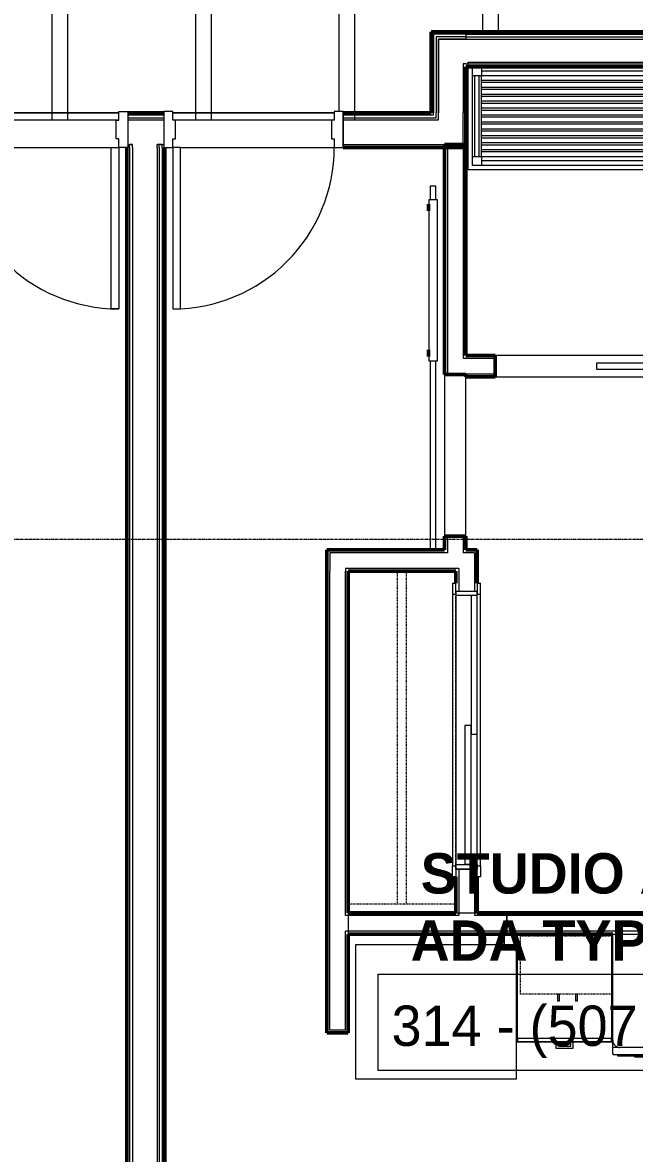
# Model space of a CAD drawing. Header units: inches. Extents: x -4235 to -464, y 9767 to 12347.
# Drawn here: x -2742.2 to -2605.8, y 11398.4 to 11650.4 of the extents above; entities that cross this region are included whole.
import ezdxf

# ---------------------------------------------------------------- set-up
doc = ezdxf.new("R2010")
doc.units = ezdxf.units.IN
doc.header["$MEASUREMENT"] = 0
doc.linetypes.add('Dash', pattern=[0.25, 0.125, -0.125])
doc.linetypes.add('Grid Line 1_2_', pattern=[0.8749999999999999, 0.4999999999999999, -0.125, 0.125, -0.125])
for name, color, linetype, lineweight in [('0-1', 7, 'Continuous', 5), ('0-2', 10, 'Continuous', 9), ('A-AREA-IDEN', 2, 'Continuous', 9), ('A-DETL-MBND', 5, 'Continuous', 9), ('A-DOOR-1', 10, 'Continuous', 9), ('A-DOOR-2', 50, 'Continuous', 20), ('A-DOOR-4', 7, 'Continuous', 50), ('A-DOOR-FRAM-1', 10, 'Continuous', 9), ('A-DOOR-FRAM-3', 50, 'Continuous', 20), ('A-ROOF-1', 132, 'Continuous', 9), ('A-WALL-1', 7, 'Continuous', 50), ('A-WALL-2', 250, 'Continuous', 13), ('A-WALL-3', 10, 'Continuous', 9), ('A-WALL-4', 254, 'Continuous', 9), ('A-WALL-5', 113, 'Continuous', 9), ('I-WALL-1', 7, 'Continuous', 50), ('I-WALL-2', 10, 'Continuous', 9), ('I-WALL-3', 254, 'Continuous', 9), ('Q-CASE-1', 10, 'Continuous', 9), ('Q-CASE-2', 254, 'Continuous', 9), ('Q-CASE-3', 254, 'Dash', 9), ('Q-CASE-4', 10, 'Dash', 9), ('Q-CASE-HDLN-1', 10, 'Dash', 9), ('Q-CASE-HDLN-2', 254, 'Dash', 9), ('Q-SPCQ-1', 10, 'Continuous', 9), ('S-BEAM', 12, 'Continuous', 9), ('S-GRID-1', 1, 'Grid Line 1_2_', 9)]:
    doc.layers.add(name, color=color, linetype=linetype, lineweight=lineweight)
doc.styles.add('Century Gothic', font='ufonts.com_century-gothic.ttf', dxfattribs={"height": 8.999999999999991})
doc.styles.add('Century Gothic_B', font='GOTHICB.TTF', dxfattribs={"height": 8.999999999999991})

# ---------------------------------------------------------------- blocks, each defined once
blk = doc.blocks.new('POCKET - FLUSH - 2-10 x 6-8-2882530-BACKGROUND - RCP - 3RD FLOOR')
at = {"layer": 'A-DOOR-2'}
for p, q in [((-39.66666666666676, -0.7499999999999999), (-39.66666666666676, 0.7499999999999999)), ((-39.66666666666676, 0.7499999999999999), (-5.666666666666763, 0.7499999999999999)), ((-5.666666666666763, 0.7499999999999999), (-5.666666666666763, -0.7499999999999999)), ((-5.666666666666763, -0.7499999999999999), (-39.66666666666676, -0.7499999999999999))]:
    blk.add_line(p, q, dxfattribs=at)
blk = doc.blocks.new('SLIDING - FLUSH - 5-0 x 6-8-3203585-BACKGROUND - RCP - 3RD FLOOR')
at = {"layer": 'A-DOOR-1'}
for p, q in [((-32.75000000000011, 2.250000000000026), (-32.75000000000011, 3.000000000000026)), ((-30.25000000000011, 3.000000000000027), (-32.75000000000011, 3.000000000000027)), ((30.24999999999988, 2.999999999999741), (-30.25000000000011, 2.999999999999741)), ((-30.25000000000012, 3.000000000000025), (-30.25000000000012, 2.250000000000026)), ((30.24999999999989, 2.250000000000026), (30.24999999999989, 3.000000000000026)), ((30.24999999999988, 3.000000000000026), (32.74999999999988, 3.000000000000026)), ((32.74999999999988, 3.000000000000026), (32.74999999999988, 2.250000000000026)), ((-32.75000000000011, 2.250000000000026), (-30.25000000000011, 2.250000000000026)), ((0.9999999999999057, 2.250000000000026), (-30.00000000000012, 2.250000000000026)), ((-30.00000000000012, 2.250000000000026), (-30.00000000000012, 0.8750000000000002)), ((-30.00000000000012, 0.8750000000000002), (0.9999999999999057, 0.8750000000000002)), ((29.99999999999989, 0.8750000000000002), (-1.000000000000092, 0.8750000000000002)), ((-1.000000000000095, 0.8750000000000002), (-1.000000000000095, -0.4999999999999985)), ((0.9999999999999057, 2.250000000000026), (0.9999999999999057, 0.8750000000000002)), ((29.99999999999989, 0.8750000000000002), (29.99999999999989, -0.4999999999999985)), ((32.74999999999988, 2.250000000000026), (30.24999999999988, 2.250000000000026)), ((-32.75000000000009, -3.250000000038348), (-32.75000000000009, -2.500000000038348)), ((-30.25000000000008, -2.500000000038153), (-32.75000000000009, -2.500000000038137)), ((-30.25000000000009, -2.500000000038349), (-30.25000000000009, -3.250000000038348)), ((-1.000000000000095, -0.4999999999999985), (29.99999999999989, -0.4999999999999985)), ((30.2499999999999, -2.500000000038544), (32.7499999999999, -2.50000000003856)), ((30.2499999999999, -3.250000000038544), (30.24999999999991, -2.500000000038544)), ((32.7499999999999, -2.50000000003856), (32.7499999999999, -3.25000000003856)), ((-32.7500000000001, -3.250000000038137), (-30.25000000000009, -3.250000000038153)), ((-30.25000000000009, -3.250000000038634), (30.2499999999999, -3.250000000038829)), ((32.7499999999999, -3.25000000003856), (30.2499999999999, -3.250000000038544))]:
    blk.add_line(p, q, dxfattribs=at)
at = {"layer": 'A-DOOR-FRAM-1'}
for p, q in [((-30.00000000000009, 2.249999999999958), (-31.00000000000009, 2.249999999999958)), ((-31.0000000000001, -2.500000000038503), (-31.0000000000001, 2.249999999999958)), ((-30.00000000000008, 2.249999999999958), (-30.00000000000008, -2.500000000038503)), ((29.99999999999988, 2.249999999999674), (1.000000000000236, 2.249999999999674)), ((29.99999999999988, -2.500000000038503), (29.99999999999988, 2.249999999999958)), ((29.99999999999988, 2.249999999999958), (30.9999999999999, 2.249999999999958)), ((30.9999999999999, 2.249999999999958), (30.9999999999999, -2.500000000038503)), ((-31.0000000000001, -2.500000000038503), (-30.00000000000008, -2.500000000038503)), ((-30.00000000000008, -2.500000000038788), (29.99999999999988, -2.500000000038788)), ((30.9999999999999, -2.500000000038503), (29.99999999999988, -2.500000000038503))]:
    blk.add_line(p, q, dxfattribs=at)
blk = doc.blocks.new('Refrigerator_-_Side-by-Side_6047 - 36_ X 30_-1372843-BACKGROUND - RCP - 3RD FLOOR')
at = {"layer": 'Q-SPCQ-1'}
for p, q in [((-17.87500000000018, 15.57779639811608), (17.87499999999981, 15.57779639811608)), ((-17.87500000000018, -14.42220360188391), (-17.87500000000018, 15.57779639811609)), ((17.8749999999998, 15.57779639811608), (17.8749999999998, -14.42220360188391)), ((17.87499999999981, -14.42220360188391), (-17.87500000000018, -14.42220360188391))]:
    blk.add_line(p, q, dxfattribs=at)
blk = doc.blocks.new('Dishwasher_15404 - 34_ counter-547918-BACKGROUND - RCP - 3RD FLOOR')
at = {"layer": 'Q-SPCQ-1'}
for p, q in [((3.730349362740525e-14, 23.99999999999991), (23.67519685039361, 23.99999999999991)), ((3.730349362740525e-14, -7.194245199570974e-14), (3.730349362740525e-14, 23.99999999999991)), ((23.6751968503936, 23.9999999999999), (25.24999999999998, 23.9999999999999)), ((25.24999999999998, 23.9999999999999), (26.6781496062992, 23.9999999999999)), ((25.24999999999998, 23.9999999999999), (25.24999999999998, 22.42519685039366)), ((26.87499999999998, 23.80314960629911), (26.87499999999998, 0.1968503937007539)), ((26.87500000000006, 22.90706818605364), (27.12499999999999, 22.90706818605364)), ((27.125, 21.39104740546477), (27.12499999999999, 22.90706818605365)), ((25.24999999999991, 22.42519685039354), (25.24999999999998, 1.574803149606319)), ((27.125, 20.18586276964277), (27.125, 21.39104740546478)), ((27.125, 20.28389361914477), (27.375, 20.28389361914477)), ((27.12499999999997, 3.814150824150273), (27.125, 20.18586276964278)), ((27.375, 19.6933424380424), (27.375, 20.28389361914477)), ((27.125, 19.6933424380424), (27.375, 19.6933424380424)), ((27.125, 19.10279125694004), (27.375, 19.10279125694004)), ((27.12499999999999, 18.51224007583767), (27.375, 18.51224007583767)), ((27.12499999999999, 17.92168889473531), (27.375, 17.92168889473531)), ((27.375, 18.51224007583767), (27.375, 19.10279125694004)), ((27.37499999999999, 17.33113771363295), (27.375, 17.92168889473531)), ((27.12499999999999, 17.33113771363295), (27.375, 17.33113771363295)), ((27.12499999999999, 16.74058653253059), (27.375, 16.74058653253059)), ((27.12499999999999, 16.15003535142823), (27.375, 16.15003535142822)), ((27.37499999999999, 16.15003535142822), (27.37499999999999, 16.74058653253059)), ((27.37499999999573, 6.79254567112378), (27.12499999999579, 6.79254567112378)), ((27.37499999999998, 5.808293702608283), (27.37499999999998, 6.792545671112208)), ((27.37499999999998, 4.824041734104337), (27.37499999999998, 5.808293702608276)), ((27.12499999999579, 4.824041734116014), (27.37499999999573, 4.824041734116014)), ((27.12499999999997, 2.60896618832828), (27.12499999999997, 3.814150824150272)), ((27.12499999999996, 1.092945407739353), (27.12499999999997, 2.608966188328274)), ((23.6751968503936, 2.031708135064075e-14), (3.730349362740525e-14, -7.061018436615955e-14)), ((25.24999999999998, 1.574803149606052), (25.24999999999998, -1.845173183099846e-13)), ((26.87499999999988, 1.092945407739353), (27.12499999999996, 1.092945407739353)), ((25.24999999999998, -1.818527830508842e-13), (23.6751968503936, -1.821020574183062e-13)), ((26.6781496062992, -3.353791435293803e-14), (25.24999999999998, -3.270524708446917e-14))]:
    blk.add_line(p, q, dxfattribs=at)
for centre, radius, start, end in [((23.67519685039361, 22.42519685039354), 1.574803149606301, 359.9999999999992, 89.99999999999967), ((23.67519685039361, 22.42519685039354), 1.574803149606299, 32.07702266500013, 42.33590896442806), ((23.67519685039361, 22.42519685039354), 1.574803149606299, 17.81822845434611, 27.52661292442955), ((23.67519685039361, 22.42519685039354), 1.574803149606298, 359.9999999999979, 13.642452079998), ((26.6781496062992, 23.80314960629911), 0.1968503937007896, 359.9999999999991, 90.00000000000053), ((23.6751968503936, 1.574803149606319), 1.574803149606296, 269.9999999999993, 359.9999999999996), ((23.6751968503936, 1.574803149606316), 1.574803149606298, 317.6640910355642, 327.9229773349443), ((23.6751968503936, 1.574803149606316), 1.574803149606298, 332.4733870756218, 342.18177154567), ((23.6751968503936, 1.574803149606316), 1.574803149606296, 346.3575479200015, 359.9999999999989), ((26.6781496062992, 0.1968503937007539), 0.1968503937007852, 269.9999999999995, 359.9999999999996), ((26.67814960629914, 0.1968503937006185), 0.1968503937007849, 269.9999999999996, 344.9999999999999)]:
    blk.add_arc(centre, radius, start, end, dxfattribs=at)
blk = doc.blocks.new('BARN - FLUSH - 3-0 x 7-0 BARN DOOR-V62-BACKGROUND - RCP - 3RD FLOOR')
at = {"layer": 'A-DOOR-1'}
for p, q in [((-56.99999999998874, -4.322925211095408), (-59.99999999998865, -4.322925211095408)), ((-60.00000000000033, -4.322925211098092), (-60.00000000000033, -4.947925211098085)), ((-60.00000000000033, -4.947925211098092), (-60.00000000000033, -5.572925211098091)), ((-57.00000000000023, -5.822925211099584), (-57.00000000000023, -4.072925211099586)), ((-57.00000000000023, -4.072925211099586), (-21.00000000000023, -4.072925211099586)), ((-21.00000000000023, -4.072925211099586), (-21.00000000000023, -5.822925211099584)), ((21.00000000001168, -4.322925211095238), (-20.99999999998883, -4.322925211095238)), ((20.99999999999988, -4.947925211098089), (20.99999999999988, -4.322925211098092)), ((20.99999999999988, -5.572925211098091), (20.99999999999988, -4.947925211098096)), ((-59.99999999998848, -5.572925211095295), (-56.99999999998874, -5.572925211095295)), ((-21.00000000000023, -5.822925211099584), (-57.00000000000023, -5.822925211099584)), ((-20.99999999998874, -5.572925211095295), (21.00000000001176, -5.572925211095124))]:
    blk.add_line(p, q, dxfattribs=at)
at = {"layer": 'A-DOOR-4'}
for p, q in [((-56.00000000000018, -6.000000000000319), (-56.00000000000018, -5.82292521110002)), ((-54.50000000000018, -6.000000000000319), (-56.00000000000018, -6.000000000000319)), ((-54.50000000000018, -5.82292521109986), (-54.50000000000018, -6.000000000000319)), ((-23.50000000000048, -6.000000000000319), (-23.50000000000048, -5.82292521110002)), ((-22.00000000000048, -6.000000000000319), (-23.50000000000048, -6.000000000000319)), ((-22.00000000000048, -5.82292521109986), (-22.00000000000048, -6.000000000000319))]:
    blk.add_line(p, q, dxfattribs=at)
blk = doc.blocks.new('OD_CW_Closet - OD_CW_Closet-2508933-BACKGROUND - RCP - 3RD FLOOR')
at = {"layer": 'Q-CASE-HDLN-1'}
for p, q in [((0.7377049180327883, 23.99999999999991), (0.7377049180327883, 4.156675004196586e-13)), ((0.7377049180327883, 13.00000000000014), (74.89688450085859, 13.00000000000014)), ((0.7377049180327883, 11.00000000000014), (74.89688450085859, 11.00000000000014)), ((0.7377049180327883, 4.169997680492087e-13), (6.737704919792596, 4.169997680492087e-13)), ((9.237704919792574, 4.169997680492087e-13), (69.73770491979265, 4.169997680492087e-13)), ((72.23770491979263, 4.169997680492087e-13), (74.89688450085859, 4.169997680492087e-13))]:
    blk.add_line(p, q, dxfattribs=at)
at = {"layer": 'Q-CASE-HDLN-2'}
for p, q in [((74.89688450085859, 23.99999999999991), (0.7377049180327829, 23.99999999999991)), ((74.89688450085859, 4.169997680492087e-13), (74.89688450085859, 23.99999999999991))]:
    blk.add_line(p, q, dxfattribs=at)
blk = doc.blocks.new('Base Cabinet 3 Drawer 230 - Base Cabinet 3 Drawer 230 21_-2554957-BACKGROUND - RCP - 3RD FLOOR')
at = {"layer": 'Q-CASE-1'}
for p, q in [((-9.762295081967455, -23.24999999999998), (-9.762295081967455, 7.993605777301189e-14)), ((-9.762295081967455, 7.993605777301189e-14), (11.23770491803254, 7.993605777301189e-14)), ((11.23770491803254, 7.993605777301189e-14), (11.23770491803254, -23.24999999999998)), ((-9.762295081967455, -23.24999999999998), (-9.762295081967455, -23.99999999999998)), ((11.23770491803254, -23.24999999999998), (-9.762295081967457, -23.24999999999998)), ((-9.762295081967455, -23.99999999999998), (11.23770491803254, -23.99999999999998)), ((-0.6379222451228459, -24.00000000000003), (-1.137295081967467, -24.00000000000003)), ((-1.137295081967467, -25.50000000000003), (-1.137295081967465, -24.00000000000003)), ((-0.6379222451228473, -25.00062716315541), (-0.6379222451228459, -24.00000000000003)), ((-0.6379222451228473, -25.00062716315541), (2.113332081187912, -25.0006271631554)), ((2.113332081187912, -25.0006271631554), (2.113332081187913, -24.00000000000003)), ((2.113332081187914, -24.00000000000003), (2.612704918032535, -24.00000000000003)), ((2.612704918032533, -24.00000000000003), (2.612704918032529, -25.50000000000002)), ((11.23770491803254, -23.99999999999998), (11.23770491803254, -23.24999999999998)), ((2.612704918032532, -25.50000000000002), (-1.137295081967469, -25.50000000000003))]:
    blk.add_line(p, q, dxfattribs=at)
blk = doc.blocks.new('300 Series Wall Hung Cabinet_302 - 21_ X 24_-2838688-BACKGROUND - RCP - 3RD FLOOR')
at = {"layer": 'Q-CASE-2'}
for p, q in [((-1.761553985245549, 14.68675565726127), (-2.249999999999733, 14.68675565726127)), ((-2.249999999999733, 14.68675565726127), (-2.249999999999733, 13.18750000003895)), ((-2.249999999999733, 13.18750000003895), (-1.761553985245549, 13.18750000003895)), ((-1.761553985245555, 13.18750000003895), (-1.761553985245555, 14.68675565726127)), ((2.23844601475449, 14.68675565726126), (1.750000000000306, 14.68675565726126)), ((1.750000000000306, 14.68675565726126), (1.750000000000306, 13.18750000003893)), ((1.750000000000306, 13.18750000003893), (2.23844601475449, 13.18750000003893)), ((2.238446014754484, 13.18750000003893), (2.238446014754484, 14.68675565726125))]:
    blk.add_line(p, q, dxfattribs=at)
at = {"layer": 'Q-CASE-3'}
for p, q in [((-10.09999998626051, 13.18750000003897), (10.5000000000002, 13.18750000003897)), ((10.5000000000002, 13.18750000003897), (10.5000000000002, 0.234020205220796))]:
    blk.add_line(p, q, dxfattribs=at)
at = {"layer": 'Q-CASE-4'}
blk.add_line((10.5000000000002, 0.1874999999997868), (-10.09999998622913, 0.1874999999997868), dxfattribs=at)
blk = doc.blocks.new('Bath Vanity - Bath Vanity 60_-V78-BACKGROUND - RCP - 3RD FLOOR')
at = {"layer": 'Q-CASE-1'}
for p, q in [((-29.26229508196731, 0.9954102219830292), (-29.26229508196732, 24.00000000000004)), ((-29.26229508196732, 24.00000000000004), (30.73770491803265, 24.00000000000004)), ((-28.2622950819674, 21.00000000000008), (-28.2622950819674, 23.00000000000007)), ((-28.2622950819674, 23.00000000000007), (-26.26229508196729, 23.00000000000007)), ((-26.26229508196741, 23.00000000000006), (27.73770491803297, 23.00000000000006)), ((-26.26229508196729, 23.00000000000007), (-26.26229508196729, 21.00000000000008)), ((27.73770491803285, 21.00000000000011), (27.73770491803285, 23.00000000000011)), ((27.73770491803285, 23.00000000000011), (29.73770491803275, 23.00000000000011)), ((29.73770491803275, 23.00000000000011), (29.73770491803275, 21.00000000000011)), ((30.73770491803266, 24.00000000000004), (30.73770491803266, 0.9954102218440778)), ((-28.26229508196641, 20.99999999999965), (-28.26229508196641, 2.999999999999567)), ((-26.26229508196729, 21.00000000000008), (-28.2622950819674, 21.00000000000008)), ((-27.7622950819664, 20.99999999999966), (-27.7622950819664, 2.999999999999574)), ((-26.7622950819664, 20.99999999999966), (-26.7622950819664, 2.999999999999574)), ((-26.26229508196741, 21.99999999999996), (27.73770491803297, 21.99999999999996)), ((27.73770491803267, 20.99999999997576), (-26.26229508196636, 20.99999999997576)), ((-26.26229508196639, 20.99999999999965), (-26.26229508196639, 2.999999999999567)), ((27.73770491803287, 20.99999999999721), (27.73770491803287, 2.999999999997132)), ((29.73770491803275, 21.00000000000011), (27.73770491803285, 21.00000000000011)), ((28.23770491803287, 20.99999999999722), (28.23770491803287, 2.999999999997139)), ((29.23770491803288, 20.99999999999722), (29.23770491803288, 2.999999999997139)), ((29.73770491803288, 20.99999999999721), (29.73770491803288, 2.999999999997132)), ((-26.26229508196636, 19.99999999997577), (27.73770491803282, 19.99999999997577)), ((27.73770491803283, 19.45454545452343), (-26.26229508196636, 19.45454545452343)), ((-26.26229508196636, 18.45454545452343), (27.73770491803298, 18.45454545452343)), ((27.73770491803298, 17.9090909090711), (-26.26229508196636, 17.9090909090711)), ((-26.26229508196636, 16.9090909090711), (27.73770491803283, 16.9090909090711)), ((27.73770491803283, 16.36363636361876), (-26.26229508196636, 16.36363636361876)), ((-26.26229508196636, 15.36363636361877), (27.73770491803283, 15.36363636361877)), ((27.73770491803283, 14.81818181816643), (-26.26229508196637, 14.81818181816643)), ((-26.26229508196636, 13.81818181816643), (27.73770491803298, 13.81818181816643)), ((27.73770491803298, 13.2727272727141), (-26.26229508196636, 13.2727272727141)), ((-26.26229508196636, 12.2727272727141), (27.73770491803283, 12.2727272727141)), ((27.73770491803283, 11.72727272726176), (-26.26229508196636, 11.72727272726176)), ((-26.26229508196652, 10.72727272726176), (27.73770491803282, 10.72727272726176)), ((27.73770491803283, 10.18181818180943), (-26.26229508196637, 10.18181818180943)), ((-26.26229508196636, 9.181818181809431), (27.73770491803298, 9.181818181809431)), ((27.73770491803298, 8.636363636357094), (-26.26229508196636, 8.636363636357094)), ((-26.26229508196636, 7.636363636357098), (27.73770491803283, 7.636363636357098)), ((27.73770491803283, 7.09090909090476), (-26.26229508196637, 7.09090909090476)), ((-26.26229508196652, 6.090909090904764), (27.73770491803282, 6.090909090904764)), ((27.73770491803282, 5.545454545452423), (-26.26229508196652, 5.545454545452423)), ((-28.26229508196718, 1.000000000000027), (-28.26229508196718, 3.000000000000022)), ((-28.26229508196718, 3.000000000000022), (-26.26229508196718, 3.000000000000022)), ((-26.26229508196636, 4.545454545452427), (27.73770491803283, 4.545454545452427)), ((27.73770491803298, 4.000000000000091), (-26.26229508196636, 4.000000000000091)), ((-26.26229508196636, 3.000000000000094), (27.7377049180325, 3.000000000000094)), ((-26.26229508196718, 3.000000000000022), (-26.26229508196718, 1.000000000000027)), ((27.73770491803267, 1.000000000000101), (27.73770491803267, 3.000000000000323)), ((27.73770491803267, 3.000000000000323), (29.73770491803267, 3.000000000000323)), ((29.73770491803267, 3.000000000000323), (29.73770491803267, 1.000000000000101)), ((-26.26229508196718, 1.000000000000027), (-28.26229508196718, 1.000000000000027)), ((-26.26229508196741, 2.000000000000059), (27.73770491803297, 2.000000000000059)), ((-26.26229508196741, 0.9999999999999537), (27.73770491803297, 0.9999999999999537)), ((29.73770491803267, 1.000000000000101), (27.73770491803267, 1.000000000000101))]:
    blk.add_line(p, q, dxfattribs=at)
at = {"layer": 'Q-CASE-2'}
for p, q in [((-29.26229508196731, -1.261213355974178e-13), (-29.26229508196731, 0.9954102219830292)), ((30.73770491803266, 0.9954102218440778), (30.73770491803266, 0.3727668402458448)), ((30.73770491803266, 0.3704102218400233), (30.73770491803266, -1.207922650792177e-13)), ((30.73770491803266, -1.234568003383181e-13), (-29.26229508196731, -1.261213355974178e-13))]:
    blk.add_line(p, q, dxfattribs=at)
blk = doc.blocks.new('CTR - 1st Phase - Unit Layouts_rvt-1-BACKGROUND - RCP - 3RD FLOOR')
at = {"layer": 'A-WALL-1'}
for p, q in [((-2648.09873667649, 11571.98309573066), (-2648.0987366765, 11623.25623719154)), ((-2648.0987366765, 11623.25623719154), (-2647.473736676499, 11623.25623719154)), ((-2647.473736676499, 11623.25623719154), (-2643.9737366765, 11623.25623719154)), ((-2643.9737366765, 11623.25623719154), (-2643.3487366765, 11623.25623719154)), ((-2643.3487366765, 11623.25623719154), (-2643.348736676491, 11576.23480631194)), ((-2643.348736676491, 11576.23480631194), (-2636.825601139704, 11576.23480631195)), ((-2636.825601139704, 11576.23480631195), (-2636.825601139696, 11571.48480631195)), ((-2643.34873667649, 11571.98309573067), (-2648.09873667649, 11571.98309573066)), ((-2643.34873667649, 11571.48480631194), (-2643.34873667649, 11571.98309573067)), ((-2636.825601139696, 11571.48480631195), (-2643.34873667649, 11571.48480631194)), ((-2648.098736676483, 11532.88123719342), (-2648.098736676483, 11535.98309573066)), ((-2648.098736676483, 11535.98309573066), (-2643.348736676483, 11535.98309573067)), ((-2643.348736676483, 11535.98309573067), (-2643.348736676483, 11532.88123719342)), ((-2674.348736682842, 11532.8812371934), (-2648.098736676483, 11532.88123719342)), ((-2674.348736682841, 11532.2562371934), (-2674.348736682842, 11532.8812371934)), ((-2674.348736682839, 11528.1312371934), (-2674.348736682841, 11532.2562371934)), ((-2643.348736676483, 11532.88123719342), (-2641.450601127962, 11532.88123719342)), ((-2641.450601127962, 11532.88123719342), (-2640.825601127962, 11532.88123719342)), ((-2640.825601127962, 11532.88123719342), (-2640.825601127957, 11525.47205761055)), ((-2674.348736682782, 11425.22205761068), (-2674.348736682839, 11528.1312371934)), ((-2669.598736682839, 11528.1312371934), (-2669.598736682796, 11451.98309573263)), ((-2645.575601127959, 11528.13123719342), (-2669.598736682839, 11528.1312371934)), ((-2645.575601127958, 11525.47205761055), (-2645.57560112796, 11528.13123719342)), ((-2645.575601127915, 11451.98309573264), (-2645.57560112792, 11459.97205761055)), ((-2640.825601127919, 11459.97205761055), (-2640.825601127915, 11451.98309573264)), ((-2669.598736682796, 11451.98309573263), (-2645.575601127915, 11451.98309573264)), ((-2640.825601127915, 11451.98309573264), (-2516.748736678971, 11451.98309573272)), ((-2610.623736696186, 11447.23309573266), (-2669.598736682794, 11447.23309573263)), ((-2669.598736682794, 11447.23309573263), (-2669.598736682782, 11425.22205761068)), ((-2673.723736682781, 11425.22205761068), (-2674.348736682782, 11425.22205761068)), ((-2670.223736682782, 11425.22205761068), (-2673.723736682781, 11425.22205761068)), ((-2669.598736682782, 11425.22205761068), (-2670.223736682782, 11425.22205761068))]:
    blk.add_line(p, q, dxfattribs=at)
at = {"layer": 'A-WALL-2'}
for p, q in [((-2647.4737366765, 11622.63123719154), (-2647.47373667649, 11571.98309573066)), ((-2647.473736676499, 11622.63123719154), (-2643.9737366765, 11622.63123719154)), ((-2643.9737366765, 11622.63123719154), (-2643.973736676491, 11575.60980631194)), ((-2643.973736676491, 11575.60980631194), (-2643.348736676491, 11575.60980631194)), ((-2643.348736676491, 11575.60980631194), (-2636.825601139703, 11575.60980631195)), ((-2643.97373667649, 11572.10980631194), (-2643.97373667649, 11571.98309573066)), ((-2643.97373667649, 11572.10980631194), (-2643.34873667649, 11572.10980631194)), ((-2643.34873667649, 11572.10980631194), (-2636.825601139697, 11572.10980631195)), ((-2647.473736676483, 11535.98309573066), (-2647.473736676483, 11532.88123719342)), ((-2643.973736676483, 11535.98309573067), (-2643.973736676483, 11532.88123719342)), ((-2673.723736682841, 11532.2562371934), (-2673.723736682839, 11528.7562371934)), ((-2647.473736676483, 11532.25623719342), (-2673.723736682841, 11532.2562371934)), ((-2647.473736676483, 11532.88123719342), (-2647.473736676483, 11532.25623719341)), ((-2643.973736676483, 11532.88123719342), (-2643.973736676483, 11532.25623719342)), ((-2641.450601127962, 11532.25623719342), (-2643.973736676483, 11532.25623719342)), ((-2641.450601127961, 11532.25623719342), (-2641.450601127957, 11523.72205761056)), ((-2673.723736682839, 11528.7562371934), (-2673.723736682839, 11528.1312371934)), ((-2673.723736682782, 11425.84705761068), (-2673.723736682839, 11528.1312371934)), ((-2670.223736682839, 11528.7562371934), (-2670.223736682839, 11528.1312371934)), ((-2645.57560112796, 11528.75623719342), (-2670.223736682839, 11528.7562371934)), ((-2670.223736682796, 11451.35809573262), (-2670.223736682839, 11528.1312371934)), ((-2644.950601127959, 11528.75623719342), (-2645.57560112796, 11528.75623719342)), ((-2644.95060112796, 11528.75623719342), (-2644.950601127957, 11523.72205761055)), ((-2644.95060112792, 11461.72205761055), (-2644.950601127915, 11451.98309573264)), ((-2641.45060112792, 11461.72205761055), (-2641.450601127915, 11451.98309573264)), ((-2669.598736682796, 11451.35809573263), (-2670.223736682796, 11451.35809573263)), ((-2644.950601127914, 11451.35809573264), (-2669.598736682796, 11451.35809573262)), ((-2644.950601127914, 11451.98309573264), (-2644.950601127914, 11451.35809573264)), ((-2641.450601127915, 11451.98309573264), (-2641.450601127914, 11451.35809573264)), ((-2517.373736678971, 11451.35809573272), (-2641.450601127914, 11451.35809573264)), ((-2669.598736682794, 11447.85809573263), (-2670.223736682794, 11447.85809573262)), ((-2670.223736682782, 11425.84705761068), (-2670.223736682794, 11447.85809573263)), ((-2517.373736678969, 11447.85809573272), (-2669.598736682794, 11447.85809573263)), ((-2670.223736682782, 11425.84705761068), (-2673.723736682782, 11425.84705761068))]:
    blk.add_line(p, q, dxfattribs=at)
at = {"layer": 'A-WALL-3'}
for p, q in [((-2602.825601139704, 11576.23480631201), (-2636.825601139703, 11576.23480631195)), ((-2648.09873667649, 11571.98309573066), (-2648.098736676483, 11535.98309573066)), ((-2643.348736676483, 11535.98309573066), (-2643.34873667649, 11571.48480631194)), ((-2636.825601139695, 11571.48480631195), (-2602.825601139696, 11571.48480631201)), ((-2645.37653984664, 11523.72205761055), (-2640.825601127956, 11523.72205761056)), ((-2645.57560112792, 11461.72205761055), (-2640.82560112792, 11461.72205761056)), ((-2669.598736682796, 11451.98309573263), (-2669.598736682794, 11447.23309573263)), ((-2645.575601127915, 11451.98309573264), (-2640.825601127914, 11451.98309573264)), ((-2634.223736682428, 11447.23309573265), (-2634.848736682799, 11447.23309573265)), ((-2610.623736696186, 11447.23309573266), (-2634.223736682428, 11447.23309573265))]:
    blk.add_line(p, q, dxfattribs=at)
at = {"layer": 'A-WALL-4'}
for p, q in [((-2636.825601139695, 11571.48480631195), (-2636.825601139703, 11576.23480631195)), ((-2648.09873667649, 11571.98309573066), (-2643.34873667649, 11571.98309573066)), ((-2643.34873667649, 11571.48480631194), (-2643.34873667649, 11571.98309573066)), ((-2648.098736676483, 11535.98309573066), (-2643.348736676483, 11535.98309573066)), ((-2669.598736682796, 11451.98309573263), (-2645.575601127915, 11451.98309573264)), ((-2640.825601127914, 11451.98309573264), (-2634.223736682431, 11451.98309573265)), ((-2634.223736682431, 11451.98309573265), (-2586.223736682414, 11451.98309573268)), ((-2634.223736682428, 11447.23309573265), (-2634.223736682431, 11451.94967246037)), ((-2634.223736682431, 11451.94967246037), (-2634.223736682428, 11447.23309573265)), ((-2634.848736700018, 11447.23309573265), (-2669.598736682794, 11447.23309573263))]:
    blk.add_line(p, q, dxfattribs=at)
at = {"layer": 'A-WALL-5'}
for p, q in [((-2634.848736700018, 11447.23309572733), (-2610.623736696186, 11447.23309572738)), ((-2634.848736700013, 11444.92059572804), (-2634.848736700018, 11447.23309572733)), ((-2634.848736700018, 11447.23309572733), (-2634.848736700013, 11444.92059572804)), ((-2610.623736696186, 11447.23309572738), (-2634.848736700018, 11447.23309572733)), ((-2623.248736678935, 11423.23309572735), (-2632.123736696131, 11423.23309572733)), ((-2632.123736696131, 11423.23309572733), (-2623.248736678935, 11423.23309572735)), ((-2623.248736678935, 11423.23309572735), (-2622.749363842091, 11423.23309572735)), ((-2619.99810951578, 11423.23309572736), (-2622.749363842091, 11423.23309572735)), ((-2622.749363842091, 11423.23309572735), (-2619.99810951578, 11423.23309572736)), ((-2619.99810951578, 11423.23309572736), (-2619.498736678935, 11423.23309572736)), ((-2610.623736696127, 11423.23309572738), (-2619.498736678935, 11423.23309572736)), ((-2619.498736678935, 11423.23309572736), (-2610.623736696127, 11423.23309572738))]:
    blk.add_line(p, q, dxfattribs=at)
at = {"layer": '0-2'}
for name, p, rotation in [('Bath Vanity - Bath Vanity 60_-V78-BACKGROUND - RCP - 3RD FLOOR', (-2612.136031772338, 11641.60980633378), 180), ('BARN - FLUSH - 3-0 x 7-0 BARN DOOR-V62-BACKGROUND - RCP - 3RD FLOOR', (-2645.723736676487, 11553.98309573067), 270.0000000000108), ('POCKET - FLUSH - 2-10 x 6-8-2882530-BACKGROUND - RCP - 3RD FLOOR', (-2619.8256011397, 11573.85980631198), 180), ('OD_CW_Closet - OD_CW_Closet-2508933-BACKGROUND - RCP - 3RD FLOOR', (-2645.598736676652, 11453.2343526907), 89.9999999999933), ('SLIDING - FLUSH - 5-0 x 6-8-3203585-BACKGROUND - RCP - 3RD FLOOR', (-2643.075601127938, 11492.72205761056), 270.0000000000336), ('Refrigerator_-_Side-by-Side_6047 - 36_ X 30_-1372843-BACKGROUND - RCP - 3RD FLOOR', (-2649.998736696147, 11430.49839212612), 180), ('300 Series Wall Hung Cabinet_302 - 21_ X 24_-2838688-BACKGROUND - RCP - 3RD FLOOR', (-2620.723736682414, 11447.04559573264), 180), ('Dishwasher_15404 - 34_ counter-547918-BACKGROUND - RCP - 3RD FLOOR', (-2610.623736696185, 11447.23309572749), 270.0000000001405)]:
    blk.add_blockref(name, p, dxfattribs=dict(at, rotation=rotation))
blk.add_blockref('Base Cabinet 3 Drawer 230 - Base Cabinet 3 Drawer 230 21_-2554957-BACKGROUND - RCP - 3RD FLOOR', (-2622.11144159695, 11447.23309573273), dxfattribs=at)
blk = doc.blocks.new('HOLLOW METAL - UNIT DOOR-2191978-BACKGROUND - RCP - 3RD FLOOR')
at = {"layer": 'A-DOOR-1'}
blk.add_arc((17.99999999999991, 4.12499999999997), 35.99999999999997, 90.00000000000044, 180.0000000000005, dxfattribs=at)
at = {"layer": 'A-DOOR-2'}
for p, q in [((17.99999999999985, 40.12499999999997), (16.24999999999985, 40.12499999999997)), ((16.24999999999985, 40.12499999999997), (16.2499999999999, 4.124999999999967)), ((17.9999999999999, 4.124999999999972), (17.99999999999985, 40.12499999999997)), ((16.2499999999999, 4.124999999999967), (17.9999999999999, 4.124999999999972))]:
    blk.add_line(p, q, dxfattribs=at)
at = {"layer": 'A-DOOR-FRAM-3'}
for p, q in [((-18.00000000000011, 4.124999999999997), (-20.0000000000001, 4.124999999999997)), ((-20.0000000000001, 4.124999999999997), (-20.0000000000001, -3.87499999999997)), ((-18.00000000000011, 2.187500000000005), (-18.00000000000011, 4.124999999999997)), ((17.99999999999989, 4.124999999999997), (17.99999999999989, 2.187500000000005)), ((19.99999999999988, 4.124999999999997), (17.99999999999989, 4.124999999999997)), ((19.99999999999988, -3.87499999999997), (19.99999999999988, 4.124999999999997)), ((-17.37500000000012, 2.187500000000005), (-18.00000000000011, 2.187500000000005)), ((-17.37500000000012, -1.937500000000014), (-17.37500000000012, 2.187500000000005)), ((17.99999999999989, 2.187500000000005), (17.37499999999992, 2.187500000000005)), ((17.37499999999992, 2.187500000000005), (17.37499999999992, -1.937500000000014)), ((-18.00000000000011, -3.87499999999997), (-18.00000000000011, -1.937500000000014)), ((-18.00000000000011, -1.937500000000014), (-17.37500000000012, -1.937500000000014)), ((17.37499999999992, -1.937500000000014), (17.99999999999989, -1.937500000000014)), ((17.99999999999989, -1.937500000000014), (17.99999999999989, -3.87499999999997)), ((-20.0000000000001, -3.87499999999997), (-18.00000000000011, -3.87499999999997)), ((17.99999999999989, -3.87499999999997), (19.99999999999988, -3.87499999999997))]:
    blk.add_line(p, q, dxfattribs=at)
blk = doc.blocks.new('HOLLOW METAL - UNIT DOOR-2191977-BACKGROUND - RCP - 3RD FLOOR')
at = {"layer": 'A-DOOR-1'}
blk.add_arc((17.99999999999991, -4.12499999999997), 36.00000000000004, 179.9999999999995, 269.9999999999992, dxfattribs=at)
at = {"layer": 'A-DOOR-2'}
for p, q in [((16.2499999999999, -4.124999999999967), (17.9999999999999, -4.124999999999972)), ((16.24999999999985, -40.12499999999997), (16.2499999999999, -4.124999999999967)), ((17.9999999999999, -4.124999999999972), (17.99999999999985, -40.12499999999997)), ((17.99999999999985, -40.12499999999997), (16.24999999999985, -40.12499999999997))]:
    blk.add_line(p, q, dxfattribs=at)
at = {"layer": 'A-DOOR-FRAM-3'}
for p, q in [((-20.0000000000001, 3.87499999999997), (-18.00000000000011, 3.87499999999997)), ((-20.0000000000001, -4.124999999999997), (-20.0000000000001, 3.87499999999997)), ((-18.00000000000011, 3.87499999999997), (-18.00000000000011, 1.937500000000014)), ((17.99999999999989, 3.87499999999997), (19.99999999999988, 3.87499999999997)), ((17.99999999999989, 1.937500000000014), (17.99999999999989, 3.87499999999997)), ((19.99999999999988, 3.87499999999997), (19.99999999999988, -4.124999999999997)), ((-18.00000000000011, 1.937500000000014), (-17.37500000000012, 1.937500000000014)), ((-17.37500000000012, 1.937500000000014), (-17.37500000000012, -2.187500000000005)), ((17.37499999999992, 1.937500000000014), (17.99999999999989, 1.937500000000014)), ((17.37499999999992, -2.187500000000005), (17.37499999999992, 1.937500000000014)), ((-18.00000000000011, -2.187500000000005), (-18.00000000000011, -4.124999999999997)), ((-17.37500000000012, -2.187500000000005), (-18.00000000000011, -2.187500000000005)), ((17.99999999999989, -2.187500000000005), (17.37499999999992, -2.187500000000005)), ((17.99999999999989, -4.124999999999997), (17.99999999999989, -2.187500000000005)), ((-18.00000000000011, -4.124999999999997), (-20.0000000000001, -4.124999999999997)), ((19.99999999999988, -4.124999999999997), (17.99999999999989, -4.124999999999997))]:
    blk.add_line(p, q, dxfattribs=at)
blk = doc.blocks.new('CTR - 1st Phase - Common Walls_rvt-1-BACKGROUND - RCP - 3RD FLOOR')
at = {"layer": 'A-WALL-2'}
for p, q in [((-2649.973736679705, 11647.86439611052), (-2650.598736679704, 11647.86439611052)), ((-2650.598736679705, 11647.86439611052), (-2650.598736679718, 11630.36439611045)), ((-2643.348736679705, 11647.86439611052), (-2649.973736679705, 11647.86439611052)), ((-2649.473736679706, 11647.23939611052), (-2649.973736679705, 11647.23939611052)), ((-2649.973736679705, 11647.23939611052), (-2649.973736679718, 11630.36439611044)), ((-2643.348736679706, 11647.23939611052), (-2649.473736679706, 11647.23939611052)), ((-2643.973736679706, 11646.73939611051), (-2649.473736679706, 11646.73939611052)), ((-2649.473736679706, 11646.73939611052), (-2649.473736679718, 11630.36439611045)), ((-2643.348736679706, 11646.73939611052), (-2643.973736679706, 11646.73939611051)), ((-2643.348736679705, 11647.86439611052), (-2505.826699257964, 11647.86439611051)), ((-2643.348736679705, 11647.23939611052), (-2506.085582734446, 11647.23939611051)), ((-2643.348736679706, 11646.73939611052), (-2506.292689515633, 11646.73939611051)), ((-2643.34873667971, 11641.23939611052), (-2643.973736679711, 11641.23939611052)), ((-2643.97373667971, 11641.23939611052), (-2643.973736679718, 11630.36439611044)), ((-2643.34873667971, 11641.23939611052), (-2516.748736679304, 11641.23939611051)), ((-2718.723736673016, 11629.8643961105), (-2710.723736673015, 11629.86439611049)), ((-2718.723736673016, 11629.23939611049), (-2710.723736673015, 11629.23939611049)), ((-2670.723736673015, 11629.86439611046), (-2650.598736679719, 11629.86439611045)), ((-2670.723736673016, 11629.23939611046), (-2649.973736679719, 11629.23939611045)), ((-2650.598736679719, 11629.86439611045), (-2650.598736679718, 11630.36439611045)), ((-2649.973736679718, 11629.86439611045), (-2649.973736679718, 11630.36439611045)), ((-2649.973736679719, 11629.23939611045), (-2649.973736679718, 11629.86439611045)), ((-2649.473736679719, 11629.23939611045), (-2649.473736679718, 11630.36439611045)), ((-2649.473736679719, 11628.73939611045), (-2649.473736679719, 11629.23939611045)), ((-2643.973736679719, 11628.73939611044), (-2643.973736679718, 11630.36439611044)), ((-2718.723736673016, 11628.7393961105), (-2710.723736673016, 11628.73939611049)), ((-2670.723736673016, 11628.73939611046), (-2649.473736679719, 11628.73939611045)), ((-2643.973736679723, 11623.23939611044), (-2643.973736679719, 11628.73939611044)), ((-2718.723736673021, 11623.23939611049), (-2718.348736679305, 11623.23939611049)), ((-2718.348736679305, 11622.61439611049), (-2718.348736679305, 11623.23939611049)), ((-2717.723736679305, 11623.23939611049), (-2718.348736679305, 11623.23939611049)), ((-2718.348736679305, 11623.23939611049), (-2717.723736679305, 11623.23939611049)), ((-2718.348736679305, 11622.61439611049), (-2718.348736679322, 11255.6393961105)), ((-2717.723736679306, 11622.61439611049), (-2717.723736679305, 11623.23939611049)), ((-2717.723736679306, 11622.61439611049), (-2717.723736679322, 11255.6393961105)), ((-2712.223736679306, 11622.61439611049), (-2712.223736679306, 11623.23939611049)), ((-2711.723736679305, 11623.23939611049), (-2712.223736679306, 11623.23939611049)), ((-2712.223736679306, 11623.23939611049), (-2711.723736679305, 11623.23939611049)), ((-2712.223736679306, 11622.61439611049), (-2712.223736679322, 11255.6393961105)), ((-2711.723736679306, 11622.61439611049), (-2711.723736679305, 11623.23939611049)), ((-2711.098736679306, 11623.23939611049), (-2711.723736679305, 11623.23939611049)), ((-2711.723736679305, 11623.23939611049), (-2711.098736679306, 11623.23939611049)), ((-2711.723736679305, 11622.61439611049), (-2711.723736679321, 11255.6393961105)), ((-2711.098736679305, 11622.61439611049), (-2711.098736679306, 11623.23939611049)), ((-2711.098736679306, 11623.23939611049), (-2710.72373667302, 11623.23939611049)), ((-2711.098736679305, 11622.61439611049), (-2711.098736679322, 11255.6393961105)), ((-2670.72373667302, 11623.23939611046), (-2643.973736679723, 11623.23939611044))]:
    blk.add_line(p, q, dxfattribs=at)
at = {"layer": 'I-WALL-1'}
for p, q in [((-2651.098736679718, 11630.36439611045), (-2651.098736679705, 11648.36439611052)), ((-2651.098736679705, 11648.36439611052), (-2650.598736679704, 11648.36439611052)), ((-2650.598736679704, 11648.36439611052), (-2643.348736679705, 11648.36439611052)), ((-2643.348736679705, 11648.36439611052), (-2505.619592476777, 11648.36439611051)), ((-2517.373736679304, 11640.61439611051), (-2643.34873667971, 11640.61439611052)), ((-2643.34873667971, 11640.61439611052), (-2643.348736679718, 11630.36439611044)), ((-2718.723736673015, 11630.36439611049), (-2710.723736673015, 11630.36439611049)), ((-2670.723736673015, 11630.36439611046), (-2651.098736679718, 11630.36439611045)), ((-2643.348736679718, 11630.36439611044), (-2643.348736679723, 11623.23939611044)), ((-2718.973736679322, 11255.6393961105), (-2718.973736679306, 11622.61439611049)), ((-2710.473736679305, 11622.61439611049), (-2710.473736679322, 11255.6393961105)), ((-2643.348736679724, 11622.61439611044), (-2670.72373667302, 11622.61439611046)), ((-2643.348736679723, 11623.23939611044), (-2643.348736679724, 11622.61439611044))]:
    blk.add_line(p, q, dxfattribs=at)
at = {"layer": 'I-WALL-2'}
for p, q in [((-2643.348736679705, 11648.36439611052), (-2643.348736679706, 11646.73939611052)), ((-2643.348736679705, 11648.36439611052), (-2643.348736679706, 11646.73939611052)), ((-2720.723736673015, 11630.3643961105), (-2756.723736673016, 11630.36439611052)), ((-2672.723736673014, 11630.36439611046), (-2708.723736673014, 11630.36439611049)), ((-2670.723736673014, 11630.36439611046), (-2670.72373667302, 11622.61439611046)), ((-2756.723736673021, 11622.61439611052), (-2722.473736673021, 11622.6143961105)), ((-2718.973736679306, 11622.61439611049), (-2718.723736673021, 11622.61439611049)), ((-2710.723736673021, 11622.61439611049), (-2710.473736679305, 11622.61439611049)), ((-2706.97373667302, 11622.61439611049), (-2672.72373667302, 11622.61439611046))]:
    blk.add_line(p, q, dxfattribs=at)
at = {"layer": 'I-WALL-3'}
for p, q in [((-2651.098736679718, 11630.36439611045), (-2651.098736679705, 11648.36439611052)), ((-2643.348736679705, 11648.36439611052), (-2651.098736679705, 11648.36439611052)), ((-2643.348736679705, 11648.36439611052), (-2505.619592476777, 11648.36439611051)), ((-2756.723736673016, 11630.36439611052), (-2720.723736673016, 11630.3643961105)), ((-2718.723736673015, 11630.3643961105), (-2710.723736673015, 11630.36439611049)), ((-2708.723736673014, 11630.36439611049), (-2672.723736673014, 11630.36439611046)), ((-2670.723736673015, 11630.36439611046), (-2651.098736679718, 11630.36439611045))]:
    blk.add_line(p, q, dxfattribs=at)
at = {"layer": '0-2'}
blk.add_blockref('HOLLOW METAL - UNIT DOOR-2191977-BACKGROUND - RCP - 3RD FLOOR', (-2738.723736673018, 11626.73939611051), dxfattribs=at)
at = {"layer": '0-2', "rotation": 180}
blk.add_blockref('HOLLOW METAL - UNIT DOOR-2191978-BACKGROUND - RCP - 3RD FLOOR', (-2690.723736673017, 11626.73939611047), dxfattribs=at)
blk = doc.blocks.new('Dimension Lumber - LVL - 3_5X5_5-V193-BACKGROUND - RCP - 3RD FLOOR')
at = {"layer": 'A-DETL-MBND'}
for p, q in [((-2735.673736679706, 11717.86664393155), (-2732.173736679706, 11717.86664393155)), ((-2735.673736679706, 11717.75204531879), (-2735.673736679706, 11717.85024516713)), ((-2732.173736679706, 11717.75204531879), (-2735.673736679706, 11717.75204531879)), ((-2735.673736679706, 11717.75204531879), (-2735.673736679706, 11717.61439611053)), ((-2735.673736679706, 11717.61439611053), (-2735.673736679706, 11717.36439611051)), ((-2735.673736679706, 11717.36439611051), (-2735.673736679706, 11716.36439611054)), ((-2732.173736679706, 11717.86664393155), (-2732.173736679706, 11717.75204531879)), ((-2732.173736679706, 11717.75204531879), (-2732.173736679706, 11717.61439611053)), ((-2732.173736679706, 11717.61439611053), (-2732.173736679706, 11717.36439611051)), ((-2732.173736679706, 11717.36439611051), (-2732.173736679706, 11716.36439611054)), ((-2735.673736679706, 11673.38939611063), (-2735.673736679706, 11630.3643961105)), ((-2732.173736679706, 11673.38939611063), (-2732.173736679706, 11630.3643961105)), ((-2735.673736679706, 11630.3643961105), (-2735.673736679706, 11628.73939611051)), ((-2732.173736679706, 11630.3643961105), (-2732.173736679706, 11628.73939611051))]:
    blk.add_line(p, q, dxfattribs=at)
blk = doc.blocks.new('Dimension Lumber - LVL - 3_5X5_5-V194-BACKGROUND - RCP - 3RD FLOOR')
at = {"layer": 'A-DETL-MBND'}
for p, q in [((-2703.673736679706, 11717.75204531879), (-2703.673736679706, 11717.86664393155)), ((-2703.673736679706, 11717.86664393155), (-2700.173736679706, 11717.86664393155)), ((-2700.173736679706, 11717.75204531879), (-2703.673736679706, 11717.75204531879)), ((-2703.673736679706, 11717.75204531879), (-2703.673736679706, 11717.61439611053)), ((-2703.673736679706, 11717.61439611053), (-2703.673736679706, 11714.30742677444)), ((-2700.173736679706, 11717.86664393155), (-2700.173736679706, 11717.75204531879)), ((-2700.173736679706, 11717.75204531879), (-2700.173736679706, 11717.61439611053)), ((-2700.173736679706, 11717.61439611053), (-2700.173736679706, 11714.30742677444)), ((-2703.673736679706, 11711.93242677444), (-2703.673736679706, 11709.43543855318)), ((-2700.173736679706, 11711.93242677444), (-2700.173736679706, 11709.43543855318)), ((-2703.673736679706, 11707.06043855318), (-2703.673736679706, 11705.6780792403)), ((-2700.173736679706, 11707.06043855318), (-2700.173736679706, 11705.6780792403)), ((-2703.673736679706, 11703.3030792403), (-2703.673736679706, 11630.36439611048)), ((-2700.173736679706, 11703.3030792403), (-2700.173736679706, 11630.36439611048)), ((-2703.673736679706, 11630.36439611048), (-2703.673736679706, 11628.73939611051)), ((-2700.173736679706, 11630.36439611048), (-2700.173736679706, 11628.73939611051))]:
    blk.add_line(p, q, dxfattribs=at)
blk = doc.blocks.new('Dimension Lumber - LVL - 3_5X5_5-V195-BACKGROUND - RCP - 3RD FLOOR')
at = {"layer": 'A-DETL-MBND'}
for p, q in [((-2671.673736679706, 11717.7679248527), (-2671.673736679706, 11717.86664393155)), ((-2671.673736679706, 11717.86664393155), (-2668.173736679706, 11717.86664393155)), ((-2668.173736679706, 11717.75204531879), (-2671.673736679706, 11717.75204531879)), ((-2671.673736679706, 11717.75204531879), (-2671.673736679706, 11717.61439611052)), ((-2671.673736679706, 11717.61439611052), (-2671.673736679706, 11714.30742677444)), ((-2668.173736679706, 11717.86664393155), (-2668.173736679706, 11717.75204531879)), ((-2668.173736679706, 11717.74800453397), (-2668.173736679706, 11717.61439611052)), ((-2668.173736679706, 11717.61439611052), (-2668.173736679706, 11714.30742677444)), ((-2671.673736679706, 11711.93242677444), (-2671.673736679706, 11709.43543855318)), ((-2668.173736679706, 11711.93242677444), (-2668.173736679706, 11709.43543855318)), ((-2671.673736679706, 11707.06043855317), (-2671.673736679706, 11705.6780792403)), ((-2668.173736679706, 11707.06043855317), (-2668.173736679706, 11705.6780792403)), ((-2671.673736679706, 11703.3030792403), (-2671.673736679706, 11630.61439611045)), ((-2668.173736679706, 11703.3030792403), (-2668.173736679706, 11630.36439611046)), ((-2668.173736679706, 11630.36439611046), (-2668.173736679706, 11628.7393961105))]:
    blk.add_line(p, q, dxfattribs=at)
blk = doc.blocks.new('Dimension Lumber - LVL - 3_5X5_5-V199-BACKGROUND - RCP - 3RD FLOOR')
at = {"layer": 'A-DETL-MBND'}
for p, q in [((-2639.673736679706, 11717.75204531879), (-2639.673736679706, 11717.86664393155)), ((-2639.673736679706, 11717.86664393155), (-2636.9487366797, 11717.86664393155)), ((-2636.9487366797, 11717.75204531879), (-2639.673736679706, 11717.75204531879)), ((-2639.673736679706, 11717.75204531879), (-2639.673736679706, 11717.61439611052)), ((-2639.673736679706, 11717.61439611052), (-2639.673736679706, 11714.30742677444)), ((-2636.9487366797, 11717.86664393155), (-2636.173736679706, 11717.86664393155)), ((-2636.173736679706, 11717.75204531879), (-2636.9487366797, 11717.75204531879)), ((-2636.173736679706, 11717.86664393155), (-2636.173736679706, 11717.75204531879)), ((-2636.173736679706, 11717.75204531879), (-2636.173736679706, 11714.30742677444)), ((-2639.673736679706, 11711.93242677444), (-2639.673736679706, 11709.43543855318)), ((-2636.173736679706, 11711.93242677444), (-2636.173736679706, 11709.43543855318)), ((-2639.673736679706, 11707.06043855317), (-2639.673736679706, 11705.6780792403)), ((-2636.173736679706, 11707.06043855317), (-2636.173736679706, 11705.6780792403)), ((-2639.673736679706, 11703.3030792403), (-2639.673736679706, 11648.36439611051)), ((-2636.173736679706, 11703.3030792403), (-2636.173736679706, 11695.8966102262)), ((-2636.173736679706, 11694.20419228631), (-2636.173736679706, 11663.903546424)), ((-2636.173736679706, 11662.21113933702), (-2636.173736679706, 11648.36439611051)), ((-2639.673736679706, 11648.35103461562), (-2639.673736679706, 11648.2421388719)), ((-2639.673736679706, 11648.2421388719), (-2636.173736679706, 11648.2421388719)), ((-2636.173736679706, 11648.3383093824), (-2636.173736679706, 11648.2421388719))]:
    blk.add_line(p, q, dxfattribs=at)

msp = doc.modelspace()

# ---------------------------------------------------------------- linework, layer by layer
at = {"layer": 'A-AREA-IDEN', "flags": 128}
msp.add_lwpolyline([(-2662.941331038878, 11438.31025027167), (-2578.440543637303, 11438.31025027167), (-2578.440543637303, 11416.81418727954), (-2662.941331038878, 11416.81418727954)], close=True, dxfattribs=at)
at = {"layer": 'A-ROOF-1'}
for p, q in [((-2649.473736679699, 11628.7393961105), (-2649.473736679696, 11646.73939611052)), ((-2649.473736679696, 11646.73939611052), (-2506.292689515643, 11646.73939611052)), ((-2756.723736673016, 11628.73939611051), (-2720.723736673016, 11628.73939611051)), ((-2718.723736673016, 11628.73939611051), (-2710.723736673016, 11628.73939611051)), ((-2708.723736673016, 11628.73939611051), (-2672.723736673016, 11628.7393961105)), ((-2670.723736673016, 11628.7393961105), (-2649.473736679699, 11628.7393961105))]:
    msp.add_line(p, q, dxfattribs=at)
at = {"layer": 'S-GRID-1'}
msp.add_line((-464.4510437557978, 11535.18939611052), (-4185.696567793736, 11535.18939611053), dxfattribs=at)

# ---------------------------------------------------------------- block references
at = {"layer": '0-1'}
for name in ['CTR - 1st Phase - Unit Layouts_rvt-1-BACKGROUND - RCP - 3RD FLOOR', 'CTR - 1st Phase - Common Walls_rvt-1-BACKGROUND - RCP - 3RD FLOOR']:
    msp.add_blockref(name, (0, 0), dxfattribs=at)
at = {"layer": 'S-BEAM'}
for name in ['Dimension Lumber - LVL - 3_5X5_5-V193-BACKGROUND - RCP - 3RD FLOOR', 'Dimension Lumber - LVL - 3_5X5_5-V194-BACKGROUND - RCP - 3RD FLOOR', 'Dimension Lumber - LVL - 3_5X5_5-V195-BACKGROUND - RCP - 3RD FLOOR', 'Dimension Lumber - LVL - 3_5X5_5-V199-BACKGROUND - RCP - 3RD FLOOR']:
    msp.add_blockref(name, (0, 0), dxfattribs=at)

# ---------------------------------------------------------------- texts
at = {"layer": 'A-AREA-IDEN', "char_height": 8.999999999999991, "attachment_point": 1}
for s, insert, width, style in [('STUDIO A -', (-2653.439362534941, 11465.28312398564), 79.08299999999991, 'Century Gothic_B'), ('ADA TYPE B', (-2655.689362534941, 11450.28312398564), 84.53699999999992, 'Century Gothic_B'), ('314 - (507 SF)', (-2659.941331038878, 11431.31025027167), 94.8389999999999, 'Century Gothic')]:
    msp.add_mtext(s, dxfattribs=dict(at, insert=insert, width=width, style=style))

doc.saveas('drawing.dxf')
